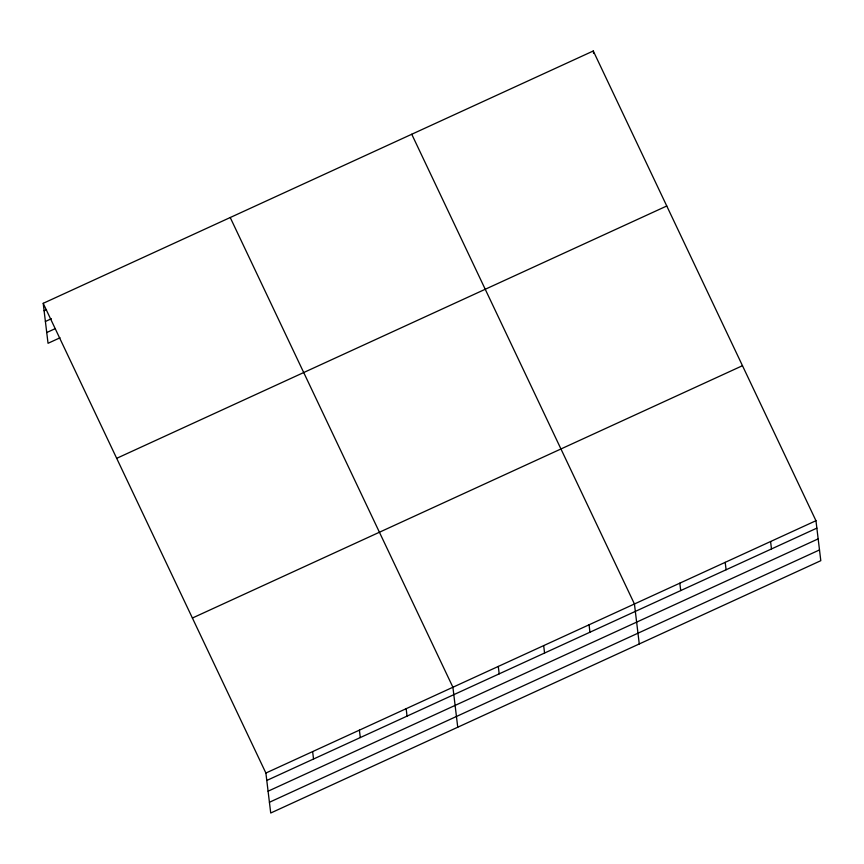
<?xml version="1.0" encoding="UTF-8"?>
<svg xmlns="http://www.w3.org/2000/svg" width="864" height="864" viewBox="0 0 864 864"><rect width="100%" height="100%" fill="white"/><g stroke="black" fill="none" stroke-linecap="round" stroke-linejoin="round"><path stroke-width="1.3" d="M43.2 303.318L593.276 50.987L815.962 520.711L820.8 560.682L270.724 813.013L265.885 773.042L43.2 303.318L48.038 343.289L60.026 337.792M44.096 310.738L46.494 309.636M45.392 321.473L51.397 318.73M46.732 332.543L55.134 328.698M116.683 458.33L666.76 205.999M192.402 618.03L742.478 365.699M265.885 773.042L815.962 520.711M266.782 780.462L816.858 528.131M268.078 791.197L818.165 538.877M269.428 802.267L819.504 549.936M411.75 134.255L634.435 603.979L639.274 643.95M230.224 217.523L452.909 687.247L457.747 727.218M770.58 541.534L771.476 548.942M725.198 562.345L726.095 569.765M679.817 583.168L680.713 590.576M593.276 50.987L593.579 53.46M589.054 624.802L589.95 632.221M543.672 645.613L544.568 653.033M498.29 666.436L499.187 673.855M406.156 708.696L407.052 716.116M359.402 730.145L360.299 737.564M312.638 751.594L313.535 759.013"/></g></svg>
